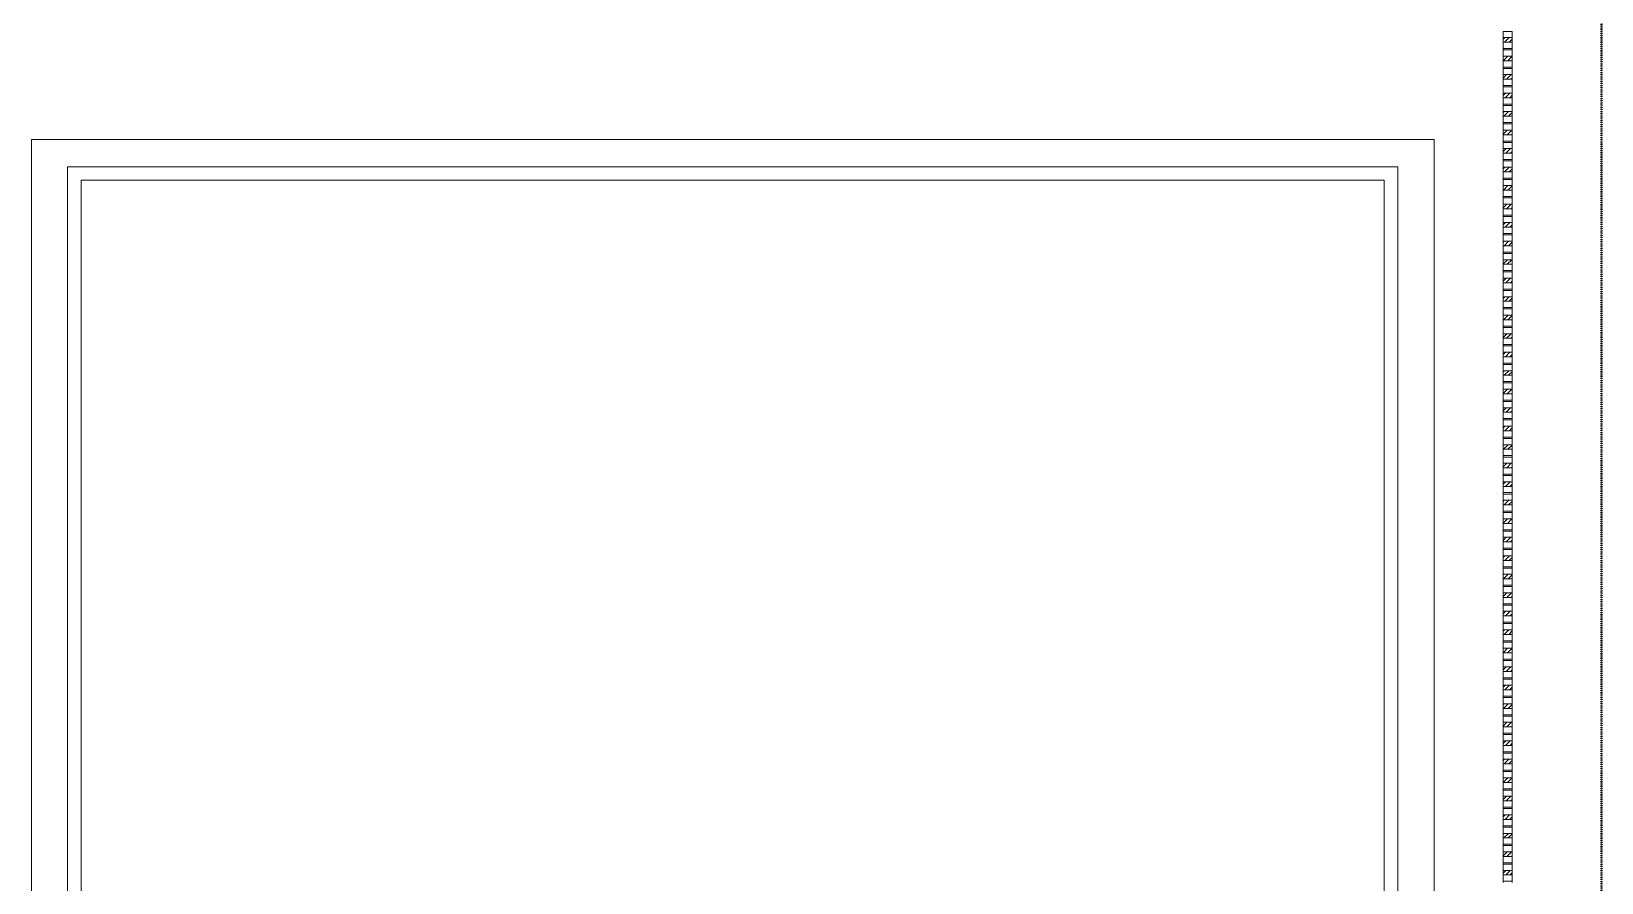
# Model space of a CAD drawing. Header units: millimetres. Extents: x -32090 to 18410, y 18847 to 76047.
# Drawn here: x -21685 to -4305, y 52116 to 61546 of the extents above; entities that cross this region are included whole.
import ezdxf

# ---------------------------------------------------------------- set-up
doc = ezdxf.new("R2010")
doc.units = ezdxf.units.MM
doc.linetypes.add('dash 1-1', pattern=[2, 1, -1])
for name, color, linetype, lineweight in [('A-DETL', 90, 'Continuous', 5), ('A-FLOR', 192, 'Continuous', 5), ('A-GLAZ-CURT', 52, 'Continuous', 5), ('A-GLAZ-CWMG', 51, 'Continuous', 5)]:
    doc.layers.add(name, color=color, linetype=linetype, lineweight=lineweight)

# ---------------------------------------------------------------- blocks, each defined once
blk = doc.blocks.new('GUTTER_2 - GUTTER_2-8544440-1st Traffic Floor Plan - Pedestrian')
at = {"layer": 'A-FLOR'}
for p, q in [((-21285, 60047), (-6560, 60047)), ((-21285, 36367), (-21285, 60047)), ((-6560, 60047), (-6560, 36367)), ((-6710, 59897), (-21135, 59897)), ((-21135, 59897), (-21135, 36517)), ((-6710, 36517), (-6710, 59897))]:
    blk.add_line(p, q, dxfattribs=at)
blk = doc.blocks.new('X Block - X Block-V159-1st Traffic Floor Plan - Pedestrian')
at = {"layer": 'A-GLAZ-CURT'}
h = blk.add_hatch(dxfattribs=at)
h.set_pattern_fill('FP_142', color=256, style=0, pattern_type=2)
h.set_pattern_definition([(135, (61443.5, 5344.937), (-24.748737, -24.748737), [])])
h.paths.add_polyline_path([(-33, -50), (18, -50), (18, 50), (-33, 50)])
for p, q in [((-102, 50), (-33, 50)), ((-102, 50), (-102, -50)), ((18, 50), (-33, 50)), ((-33, 50), (-33, -50)), ((18, -50), (18, 50)), ((18, 50), (88, 50)), ((88, 50), (88, -50)), ((-33, -50), (-102, -50)), ((-33, -50), (18, -50)), ((88, -50), (18, -50))]:
    blk.add_line(p, q, dxfattribs=at)
blk = doc.blocks.new('X Block - X Block-V160-1st Traffic Floor Plan - Pedestrian')
at = {"layer": 'A-GLAZ-CURT'}
h = blk.add_hatch(dxfattribs=at)
h.set_pattern_fill('FP_143', color=256, style=0, pattern_type=2)
h.set_pattern_definition([(135, (61238.5, 5344.937), (-24.748737, -24.748737), [])])
h.paths.add_polyline_path([(-33, -50), (18, -50), (18, 50), (-33, 50)])
for p, q in [((-102, 50), (-33, 50)), ((-102, 50), (-102, -50)), ((18, 50), (-33, 50)), ((-33, 50), (-33, -50)), ((18, -50), (18, 50)), ((18, 50), (88, 50)), ((88, 50), (88, -50)), ((-33, -50), (-102, -50)), ((-33, -50), (18, -50)), ((88, -50), (18, -50))]:
    blk.add_line(p, q, dxfattribs=at)
blk = doc.blocks.new('X Block - X Block-V161-1st Traffic Floor Plan - Pedestrian')
at = {"layer": 'A-GLAZ-CURT'}
h = blk.add_hatch(dxfattribs=at)
h.set_pattern_fill('FP_144', color=256, style=0, pattern_type=2)
h.set_pattern_definition([(135, (61033.5, 5344.937), (-24.748737, -24.748737), [])])
h.paths.add_polyline_path([(-33, -50), (18, -50), (18, 50), (-33, 50)])
for p, q in [((-102, 50), (-33, 50)), ((-102, 50), (-102, -50)), ((18, 50), (-33, 50)), ((-33, 50), (-33, -50)), ((18, -50), (18, 50)), ((18, 50), (88, 50)), ((88, 50), (88, -50)), ((-33, -50), (-102, -50)), ((-33, -50), (18, -50)), ((88, -50), (18, -50))]:
    blk.add_line(p, q, dxfattribs=at)
blk = doc.blocks.new('X Block - X Block-V162-1st Traffic Floor Plan - Pedestrian')
at = {"layer": 'A-GLAZ-CURT'}
h = blk.add_hatch(dxfattribs=at)
h.set_pattern_fill('FP_145', color=256, style=0, pattern_type=2)
h.set_pattern_definition([(135, (60828.5, 5344.937), (-24.748737, -24.748737), [])])
h.paths.add_polyline_path([(18, 50), (-33, 50), (-33, -50), (18, -50)])
for p, q in [((-102, 50), (-33, 50)), ((-102, 50), (-102, -50)), ((18, 50), (-33, 50)), ((-33, 50), (-33, -50)), ((18, -50), (18, 50)), ((18, 50), (88, 50)), ((88, 50), (88, -50)), ((-33, -50), (-102, -50)), ((-33, -50), (18, -50)), ((88, -50), (18, -50))]:
    blk.add_line(p, q, dxfattribs=at)
blk = doc.blocks.new('X Block - X Block-V163-1st Traffic Floor Plan - Pedestrian')
at = {"layer": 'A-GLAZ-CURT'}
h = blk.add_hatch(dxfattribs=at)
h.set_pattern_fill('FP_146', color=256, style=0, pattern_type=2)
h.set_pattern_definition([(135, (60623.5, 5344.937), (-24.748737, -24.748737), [])])
h.paths.add_polyline_path([(-33, -50), (18, -50), (18, 50), (-33, 50)])
for p, q in [((-102, 50), (-33, 50)), ((-102, 50), (-102, -50)), ((18, 50), (-33, 50)), ((-33, 50), (-33, -50)), ((18, -50), (18, 50)), ((18, 50), (88, 50)), ((88, 50), (88, -50)), ((-33, -50), (-102, -50)), ((-33, -50), (18, -50)), ((88, -50), (18, -50))]:
    blk.add_line(p, q, dxfattribs=at)
blk = doc.blocks.new('X Block - X Block-V164-1st Traffic Floor Plan - Pedestrian')
at = {"layer": 'A-GLAZ-CURT'}
h = blk.add_hatch(dxfattribs=at)
h.set_pattern_fill('FP_147', color=256, style=0, pattern_type=2)
h.set_pattern_definition([(135, (60418.5, 5344.937), (-24.748737, -24.748737), [])])
h.paths.add_polyline_path([(-33, -50), (18, -50), (18, 50), (-33, 50)])
for p, q in [((-102, 50), (-33, 50)), ((-102, 50), (-102, -50)), ((18, 50), (-33, 50)), ((-33, 50), (-33, -50)), ((18, -50), (18, 50)), ((18, 50), (88, 50)), ((88, 50), (88, -50)), ((-33, -50), (-102, -50)), ((-33, -50), (18, -50)), ((88, -50), (18, -50))]:
    blk.add_line(p, q, dxfattribs=at)
blk = doc.blocks.new('X Block - X Block-V165-1st Traffic Floor Plan - Pedestrian')
at = {"layer": 'A-GLAZ-CURT'}
h = blk.add_hatch(dxfattribs=at)
h.set_pattern_fill('FP_148', color=256, style=0, pattern_type=2)
h.set_pattern_definition([(135, (60213.5, 5344.937), (-24.748737, -24.748737), [])])
h.paths.add_polyline_path([(-33, -50), (18, -50), (18, 50), (-33, 50)])
for p, q in [((-102, 50), (-33, 50)), ((-102, 50), (-102, -50)), ((18, 50), (-33, 50)), ((-33, 50), (-33, -50)), ((18, -50), (18, 50)), ((18, 50), (88, 50)), ((88, 50), (88, -50)), ((-33, -50), (-102, -50)), ((-33, -50), (18, -50)), ((88, -50), (18, -50))]:
    blk.add_line(p, q, dxfattribs=at)
blk = doc.blocks.new('X Block - X Block-V166-1st Traffic Floor Plan - Pedestrian')
at = {"layer": 'A-GLAZ-CURT'}
h = blk.add_hatch(dxfattribs=at)
h.set_pattern_fill('FP_149', color=256, style=0, pattern_type=2)
h.set_pattern_definition([(135, (60008.5, 5344.937), (-24.748737, -24.748737), [])])
h.paths.add_polyline_path([(-33, -50), (18, -50), (18, 50), (-33, 50)])
for p, q in [((-102, 50), (-33, 50)), ((-102, 50), (-102, -50)), ((18, 50), (-33, 50)), ((-33, 50), (-33, -50)), ((18, -50), (18, 50)), ((18, 50), (88, 50)), ((88, 50), (88, -50)), ((-33, -50), (-102, -50)), ((-33, -50), (18, -50)), ((88, -50), (18, -50))]:
    blk.add_line(p, q, dxfattribs=at)
blk = doc.blocks.new('X Block - X Block-V167-1st Traffic Floor Plan - Pedestrian')
at = {"layer": 'A-GLAZ-CURT'}
h = blk.add_hatch(dxfattribs=at)
h.set_pattern_fill('FP_150', color=256, style=0, pattern_type=2)
h.set_pattern_definition([(135, (59803.5, 5344.937), (-24.748737, -24.748737), [])])
h.paths.add_polyline_path([(-33, -50), (18, -50), (18, 50), (-33, 50)])
for p, q in [((-102, 50), (-33, 50)), ((-102, 50), (-102, -50)), ((18, 50), (-33, 50)), ((-33, 50), (-33, -50)), ((18, -50), (18, 50)), ((18, 50), (88, 50)), ((88, 50), (88, -50)), ((-33, -50), (-102, -50)), ((-33, -50), (18, -50)), ((88, -50), (18, -50))]:
    blk.add_line(p, q, dxfattribs=at)
blk = doc.blocks.new('X Block - X Block-V168-1st Traffic Floor Plan - Pedestrian')
at = {"layer": 'A-GLAZ-CURT'}
h = blk.add_hatch(dxfattribs=at)
h.set_pattern_fill('FP_151', color=256, style=0, pattern_type=2)
h.set_pattern_definition([(135, (59598.5, 5344.937), (-24.748737, -24.748737), [])])
h.paths.add_polyline_path([(-33, -50), (18, -50), (18, 50), (-33, 50)])
for p, q in [((-102, 50), (-33, 50)), ((-102, 50), (-102, -50)), ((18, 50), (-33, 50)), ((-33, 50), (-33, -50)), ((18, -50), (18, 50)), ((18, 50), (88, 50)), ((88, 50), (88, -50)), ((-33, -50), (-102, -50)), ((-33, -50), (18, -50)), ((88, -50), (18, -50))]:
    blk.add_line(p, q, dxfattribs=at)
blk = doc.blocks.new('X Block - X Block-V169-1st Traffic Floor Plan - Pedestrian')
at = {"layer": 'A-GLAZ-CURT'}
h = blk.add_hatch(dxfattribs=at)
h.set_pattern_fill('FP_152', color=256, style=0, pattern_type=2)
h.set_pattern_definition([(135, (59393.5, 5344.937), (-24.748737, -24.748737), [])])
h.paths.add_polyline_path([(-33, -50), (18, -50), (18, 50), (-33, 50)])
for p, q in [((-102, 50), (-33, 50)), ((-102, 50), (-102, -50)), ((18, 50), (-33, 50)), ((-33, 50), (-33, -50)), ((18, -50), (18, 50)), ((18, 50), (88, 50)), ((88, 50), (88, -50)), ((-33, -50), (-102, -50)), ((-33, -50), (18, -50)), ((88, -50), (18, -50))]:
    blk.add_line(p, q, dxfattribs=at)
blk = doc.blocks.new('X Block - X Block-V170-1st Traffic Floor Plan - Pedestrian')
at = {"layer": 'A-GLAZ-CURT'}
h = blk.add_hatch(dxfattribs=at)
h.set_pattern_fill('FP_153', color=256, style=0, pattern_type=2)
h.set_pattern_definition([(135, (59188.5, 5344.937), (-24.748737, -24.748737), [])])
h.paths.add_polyline_path([(-33, -50), (18, -50), (18, 50), (-33, 50)])
for p, q in [((-102, 50), (-33, 50)), ((-102, 50), (-102, -50)), ((18, 50), (-33, 50)), ((-33, 50), (-33, -50)), ((18, -50), (18, 50)), ((18, 50), (88, 50)), ((88, 50), (88, -50)), ((-33, -50), (-102, -50)), ((-33, -50), (18, -50)), ((88, -50), (18, -50))]:
    blk.add_line(p, q, dxfattribs=at)
blk = doc.blocks.new('X Block - X Block-V171-1st Traffic Floor Plan - Pedestrian')
at = {"layer": 'A-GLAZ-CURT'}
h = blk.add_hatch(dxfattribs=at)
h.set_pattern_fill('FP_154', color=256, style=0, pattern_type=2)
h.set_pattern_definition([(135, (58983.5, 5344.937), (-24.748737, -24.748737), [])])
h.paths.add_polyline_path([(-33, -50), (18, -50), (18, 50), (-33, 50)])
for p, q in [((-102, 50), (-33, 50)), ((-102, 50), (-102, -50)), ((18, 50), (-33, 50)), ((-33, 50), (-33, -50)), ((18, -50), (18, 50)), ((18, 50), (88, 50)), ((88, 50), (88, -50)), ((-33, -50), (-102, -50)), ((-33, -50), (18, -50)), ((88, -50), (18, -50))]:
    blk.add_line(p, q, dxfattribs=at)
blk = doc.blocks.new('X Block - X Block-V172-1st Traffic Floor Plan - Pedestrian')
at = {"layer": 'A-GLAZ-CURT'}
h = blk.add_hatch(dxfattribs=at)
h.set_pattern_fill('FP_155', color=256, style=0, pattern_type=2)
h.set_pattern_definition([(135, (58778.5, 5344.937), (-24.748737, -24.748737), [])])
h.paths.add_polyline_path([(18, 50), (-33, 50), (-33, -50), (18, -50)])
for p, q in [((-102, 50), (-33, 50)), ((-102, 50), (-102, -50)), ((18, 50), (-33, 50)), ((-33, 50), (-33, -50)), ((18, -50), (18, 50)), ((18, 50), (88, 50)), ((88, 50), (88, -50)), ((-33, -50), (-102, -50)), ((-33, -50), (18, -50)), ((88, -50), (18, -50))]:
    blk.add_line(p, q, dxfattribs=at)
blk = doc.blocks.new('X Block - X Block-V173-1st Traffic Floor Plan - Pedestrian')
at = {"layer": 'A-GLAZ-CURT'}
h = blk.add_hatch(dxfattribs=at)
h.set_pattern_fill('FP_156', color=256, style=0, pattern_type=2)
h.set_pattern_definition([(135, (58573.5, 5344.937), (-24.748737, -24.748737), [])])
h.paths.add_polyline_path([(-33, -50), (18, -50), (18, 50), (-33, 50)])
for p, q in [((-102, 50), (-33, 50)), ((-102, 50), (-102, -50)), ((18, 50), (-33, 50)), ((-33, 50), (-33, -50)), ((18, -50), (18, 50)), ((18, 50), (88, 50)), ((88, 50), (88, -50)), ((-33, -50), (-102, -50)), ((-33, -50), (18, -50)), ((88, -50), (18, -50))]:
    blk.add_line(p, q, dxfattribs=at)
blk = doc.blocks.new('X Block - X Block-V174-1st Traffic Floor Plan - Pedestrian')
at = {"layer": 'A-GLAZ-CURT'}
h = blk.add_hatch(dxfattribs=at)
h.set_pattern_fill('FP_157', color=256, style=0, pattern_type=2)
h.set_pattern_definition([(135, (58368.5, 5344.937), (-24.748737, -24.748737), [])])
h.paths.add_polyline_path([(-33, -50), (18, -50), (18, 50), (-33, 50)])
for p, q in [((-102, 50), (-33, 50)), ((-102, 50), (-102, -50)), ((18, 50), (-33, 50)), ((-33, 50), (-33, -50)), ((18, -50), (18, 50)), ((18, 50), (88, 50)), ((88, 50), (88, -50)), ((-33, -50), (-102, -50)), ((-33, -50), (18, -50)), ((88, -50), (18, -50))]:
    blk.add_line(p, q, dxfattribs=at)
blk = doc.blocks.new('X Block - X Block-V175-1st Traffic Floor Plan - Pedestrian')
at = {"layer": 'A-GLAZ-CURT'}
h = blk.add_hatch(dxfattribs=at)
h.set_pattern_fill('FP_158', color=256, style=0, pattern_type=2)
h.set_pattern_definition([(135, (58163.5, 5344.937), (-24.748737, -24.748737), [])])
h.paths.add_polyline_path([(18, 50), (-33, 50), (-33, -50), (18, -50)])
for p, q in [((-102, 50), (-33, 50)), ((-102, 50), (-102, -50)), ((18, 50), (-33, 50)), ((-33, 50), (-33, -50)), ((18, -50), (18, 50)), ((18, 50), (88, 50)), ((88, 50), (88, -50)), ((-33, -50), (-102, -50)), ((-33, -50), (18, -50)), ((88, -50), (18, -50))]:
    blk.add_line(p, q, dxfattribs=at)
blk = doc.blocks.new('X Block - X Block-V176-1st Traffic Floor Plan - Pedestrian')
at = {"layer": 'A-GLAZ-CURT'}
h = blk.add_hatch(dxfattribs=at)
h.set_pattern_fill('FP_159', color=256, style=0, pattern_type=2)
h.set_pattern_definition([(135, (57958.5, 5344.937), (-24.748737, -24.748737), [])])
h.paths.add_polyline_path([(-33, -50), (18, -50), (18, 50), (-33, 50)])
for p, q in [((-102, 50), (-33, 50)), ((-102, 50), (-102, -50)), ((18, 50), (-33, 50)), ((-33, 50), (-33, -50)), ((18, -50), (18, 50)), ((18, 50), (88, 50)), ((88, 50), (88, -50)), ((-33, -50), (-102, -50)), ((-33, -50), (18, -50)), ((88, -50), (18, -50))]:
    blk.add_line(p, q, dxfattribs=at)
blk = doc.blocks.new('X Block - X Block-V177-1st Traffic Floor Plan - Pedestrian')
at = {"layer": 'A-GLAZ-CURT'}
h = blk.add_hatch(dxfattribs=at)
h.set_pattern_fill('FP_160', color=256, style=0, pattern_type=2)
h.set_pattern_definition([(135, (57753.5, 5344.937), (-24.748737, -24.748737), [])])
h.paths.add_polyline_path([(-33, -50), (18, -50), (18, 50), (-33, 50)])
for p, q in [((-102, 50), (-33, 50)), ((-102, 50), (-102, -50)), ((18, 50), (-33, 50)), ((-33, 50), (-33, -50)), ((18, -50), (18, 50)), ((18, 50), (88, 50)), ((88, 50), (88, -50)), ((-33, -50), (-102, -50)), ((-33, -50), (18, -50)), ((88, -50), (18, -50))]:
    blk.add_line(p, q, dxfattribs=at)
blk = doc.blocks.new('X Block - X Block-V178-1st Traffic Floor Plan - Pedestrian')
at = {"layer": 'A-GLAZ-CURT'}
h = blk.add_hatch(dxfattribs=at)
h.set_pattern_fill('FP_161', color=256, style=0, pattern_type=2)
h.set_pattern_definition([(135, (57548.5, 5344.937), (-24.748737, -24.748737), [])])
h.paths.add_polyline_path([(-33, -50), (18, -50), (18, 50), (-33, 50)])
for p, q in [((-102, 50), (-33, 50)), ((-102, 50), (-102, -50)), ((18, 50), (-33, 50)), ((-33, 50), (-33, -50)), ((18, -50), (18, 50)), ((18, 50), (88, 50)), ((88, 50), (88, -50)), ((-33, -50), (-102, -50)), ((-33, -50), (18, -50)), ((88, -50), (18, -50))]:
    blk.add_line(p, q, dxfattribs=at)
blk = doc.blocks.new('X Block - X Block-V179-1st Traffic Floor Plan - Pedestrian')
at = {"layer": 'A-GLAZ-CURT'}
h = blk.add_hatch(dxfattribs=at)
h.set_pattern_fill('FP_162', color=256, style=0, pattern_type=2)
h.set_pattern_definition([(135, (57343.5, 5344.937), (-24.748737, -24.748737), [])])
h.paths.add_polyline_path([(-33, -50), (18, -50), (18, 50), (-33, 50)])
for p, q in [((-102, 50), (-33, 50)), ((-102, 50), (-102, -50)), ((18, 50), (-33, 50)), ((-33, 50), (-33, -50)), ((18, -50), (18, 50)), ((18, 50), (88, 50)), ((88, 50), (88, -50)), ((-33, -50), (-102, -50)), ((-33, -50), (18, -50)), ((88, -50), (18, -50))]:
    blk.add_line(p, q, dxfattribs=at)
blk = doc.blocks.new('X Block - X Block-V180-1st Traffic Floor Plan - Pedestrian')
at = {"layer": 'A-GLAZ-CURT'}
h = blk.add_hatch(dxfattribs=at)
h.set_pattern_fill('FP_163', color=256, style=0, pattern_type=2)
h.set_pattern_definition([(135, (57138.5, 5344.937), (-24.748737, -24.748737), [])])
h.paths.add_polyline_path([(-33, -50), (18, -50), (18, 50), (-33, 50)])
for p, q in [((-102, 50), (-33, 50)), ((-102, 50), (-102, -50)), ((18, 50), (-33, 50)), ((-33, 50), (-33, -50)), ((18, -50), (18, 50)), ((18, 50), (88, 50)), ((88, 50), (88, -50)), ((-33, -50), (-102, -50)), ((-33, -50), (18, -50)), ((88, -50), (18, -50))]:
    blk.add_line(p, q, dxfattribs=at)
blk = doc.blocks.new('X Block - X Block-V181-1st Traffic Floor Plan - Pedestrian')
at = {"layer": 'A-GLAZ-CURT'}
h = blk.add_hatch(dxfattribs=at)
h.set_pattern_fill('FP_164', color=256, style=0, pattern_type=2)
h.set_pattern_definition([(135, (56933.5, 5344.937), (-24.748737, -24.748737), [])])
h.paths.add_polyline_path([(-33, -50), (18, -50), (18, 50), (-33, 50)])
for p, q in [((-102, 50), (-33, 50)), ((-102, 50), (-102, -50)), ((18, 50), (-33, 50)), ((-33, 50), (-33, -50)), ((18, -50), (18, 50)), ((18, 50), (88, 50)), ((88, 50), (88, -50)), ((-33, -50), (-102, -50)), ((-33, -50), (18, -50)), ((88, -50), (18, -50))]:
    blk.add_line(p, q, dxfattribs=at)
blk = doc.blocks.new('X Block - X Block-V182-1st Traffic Floor Plan - Pedestrian')
at = {"layer": 'A-GLAZ-CURT'}
h = blk.add_hatch(dxfattribs=at)
h.set_pattern_fill('FP_165', color=256, style=0, pattern_type=2)
h.set_pattern_definition([(135, (56728.5, 5344.937), (-24.748737, -24.748737), [])])
h.paths.add_polyline_path([(18, 50), (-33, 50), (-33, -50), (18, -50)])
for p, q in [((-102, 50), (-33, 50)), ((-102, 50), (-102, -50)), ((18, 50), (-33, 50)), ((-33, 50), (-33, -50)), ((18, -50), (18, 50)), ((18, 50), (88, 50)), ((88, 50), (88, -50)), ((-33, -50), (-102, -50)), ((-33, -50), (18, -50)), ((88, -50), (18, -50))]:
    blk.add_line(p, q, dxfattribs=at)
blk = doc.blocks.new('X Block - X Block-V183-1st Traffic Floor Plan - Pedestrian')
at = {"layer": 'A-GLAZ-CURT'}
h = blk.add_hatch(dxfattribs=at)
h.set_pattern_fill('FP_166', color=256, style=0, pattern_type=2)
h.set_pattern_definition([(135, (56523.5, 5344.937), (-24.748737, -24.748737), [])])
h.paths.add_polyline_path([(-33, -50), (18, -50), (18, 50), (-33, 50)])
for p, q in [((-102, 50), (-33, 50)), ((-102, 50), (-102, -50)), ((18, 50), (-33, 50)), ((-33, 50), (-33, -50)), ((18, -50), (18, 50)), ((18, 50), (88, 50)), ((88, 50), (88, -50)), ((-33, -50), (-102, -50)), ((-33, -50), (18, -50)), ((88, -50), (18, -50))]:
    blk.add_line(p, q, dxfattribs=at)
blk = doc.blocks.new('X Block - X Block-V184-1st Traffic Floor Plan - Pedestrian')
at = {"layer": 'A-GLAZ-CURT'}
h = blk.add_hatch(dxfattribs=at)
h.set_pattern_fill('FP_167', color=256, style=0, pattern_type=2)
h.set_pattern_definition([(135, (56318.5, 5344.937), (-24.748737, -24.748737), [])])
h.paths.add_polyline_path([(-33, -50), (18, -50), (18, 50), (-33, 50)])
for p, q in [((-102, 50), (-33, 50)), ((-102, 50), (-102, -50)), ((18, 50), (-33, 50)), ((-33, 50), (-33, -50)), ((18, -50), (18, 50)), ((18, 50), (88, 50)), ((88, 50), (88, -50)), ((-33, -50), (-102, -50)), ((-33, -50), (18, -50)), ((88, -50), (18, -50))]:
    blk.add_line(p, q, dxfattribs=at)
blk = doc.blocks.new('X Block - X Block-V185-1st Traffic Floor Plan - Pedestrian')
at = {"layer": 'A-GLAZ-CURT'}
h = blk.add_hatch(dxfattribs=at)
h.set_pattern_fill('FP_168', color=256, style=0, pattern_type=2)
h.set_pattern_definition([(135, (56113.5, 5344.937), (-24.748737, -24.748737), [])])
h.paths.add_polyline_path([(18, 50), (-33, 50), (-33, -50), (18, -50)])
for p, q in [((-102, 50), (-33, 50)), ((-102, 50), (-102, -50)), ((18, 50), (-33, 50)), ((-33, 50), (-33, -50)), ((18, -50), (18, 50)), ((18, 50), (88, 50)), ((88, 50), (88, -50)), ((-33, -50), (-102, -50)), ((-33, -50), (18, -50)), ((88, -50), (18, -50))]:
    blk.add_line(p, q, dxfattribs=at)
blk = doc.blocks.new('X Block - X Block-V186-1st Traffic Floor Plan - Pedestrian')
at = {"layer": 'A-GLAZ-CURT'}
h = blk.add_hatch(dxfattribs=at)
h.set_pattern_fill('FP_169', color=256, style=0, pattern_type=2)
h.set_pattern_definition([(135, (55908.5, 5344.937), (-24.748737, -24.748737), [])])
h.paths.add_polyline_path([(-33, -50), (18, -50), (18, 50), (-33, 50)])
for p, q in [((-102, 50), (-33, 50)), ((-102, 50), (-102, -50)), ((18, 50), (-33, 50)), ((-33, 50), (-33, -50)), ((18, -50), (18, 50)), ((18, 50), (88, 50)), ((88, 50), (88, -50)), ((-33, -50), (-102, -50)), ((-33, -50), (18, -50)), ((88, -50), (18, -50))]:
    blk.add_line(p, q, dxfattribs=at)
blk = doc.blocks.new('X Block - X Block-V187-1st Traffic Floor Plan - Pedestrian')
at = {"layer": 'A-GLAZ-CURT'}
h = blk.add_hatch(dxfattribs=at)
h.set_pattern_fill('FP_170', color=256, style=0, pattern_type=2)
h.set_pattern_definition([(135, (55703.5, 5344.937), (-24.748737, -24.748737), [])])
h.paths.add_polyline_path([(-33, -50), (18, -50), (18, 50), (-33, 50)])
for p, q in [((-102, 50), (-33, 50)), ((-102, 50), (-102, -50)), ((18, 50), (-33, 50)), ((-33, 50), (-33, -50)), ((18, -50), (18, 50)), ((18, 50), (88, 50)), ((88, 50), (88, -50)), ((-33, -50), (-102, -50)), ((-33, -50), (18, -50)), ((88, -50), (18, -50))]:
    blk.add_line(p, q, dxfattribs=at)
blk = doc.blocks.new('X Block - X Block-V188-1st Traffic Floor Plan - Pedestrian')
at = {"layer": 'A-GLAZ-CURT'}
h = blk.add_hatch(dxfattribs=at)
h.set_pattern_fill('FP_171', color=256, style=0, pattern_type=2)
h.set_pattern_definition([(135, (55498.5, 5344.937), (-24.748737, -24.748737), [])])
h.paths.add_polyline_path([(18, -50), (18, 50), (-33, 50), (-33, -50)])
for p, q in [((-102, 50), (-33, 50)), ((-102, 50), (-102, -50)), ((18, 50), (-33, 50)), ((-33, 50), (-33, -50)), ((18, -50), (18, 50)), ((18, 50), (88, 50)), ((88, 50), (88, -50)), ((-33, -50), (-102, -50)), ((-33, -50), (18, -50)), ((88, -50), (18, -50))]:
    blk.add_line(p, q, dxfattribs=at)
blk = doc.blocks.new('X Block - X Block-V189-1st Traffic Floor Plan - Pedestrian')
at = {"layer": 'A-GLAZ-CURT'}
h = blk.add_hatch(dxfattribs=at)
h.set_pattern_fill('FP_172', color=256, style=0, pattern_type=2)
h.set_pattern_definition([(135, (55293.5, 5344.937), (-24.748737, -24.748737), [])])
h.paths.add_polyline_path([(-33, -50), (18, -50), (18, 50), (-33, 50)])
for p, q in [((-102, 50), (-33, 50)), ((-102, 50), (-102, -50)), ((18, 50), (-33, 50)), ((-33, 50), (-33, -50)), ((18, -50), (18, 50)), ((18, 50), (88, 50)), ((88, 50), (88, -50)), ((-33, -50), (-102, -50)), ((-33, -50), (18, -50)), ((88, -50), (18, -50))]:
    blk.add_line(p, q, dxfattribs=at)
blk = doc.blocks.new('X Block - X Block-V190-1st Traffic Floor Plan - Pedestrian')
at = {"layer": 'A-GLAZ-CURT'}
h = blk.add_hatch(dxfattribs=at)
h.set_pattern_fill('FP_173', color=256, style=0, pattern_type=2)
h.set_pattern_definition([(135, (55088.5, 5344.937), (-24.748737, -24.748737), [])])
h.paths.add_polyline_path([(-33, -50), (18, -50), (18, 50), (-33, 50)])
for p, q in [((-102, 50), (-33, 50)), ((-102, 50), (-102, -50)), ((18, 50), (-33, 50)), ((-33, 50), (-33, -50)), ((18, -50), (18, 50)), ((18, 50), (88, 50)), ((88, 50), (88, -50)), ((-33, -50), (-102, -50)), ((-33, -50), (18, -50)), ((88, -50), (18, -50))]:
    blk.add_line(p, q, dxfattribs=at)
blk = doc.blocks.new('X Block - X Block-V191-1st Traffic Floor Plan - Pedestrian')
at = {"layer": 'A-GLAZ-CURT'}
h = blk.add_hatch(dxfattribs=at)
h.set_pattern_fill('FP_174', color=256, style=0, pattern_type=2)
h.set_pattern_definition([(135, (54883.5, 5344.937), (-24.748737, -24.748737), [])])
h.paths.add_polyline_path([(18, -50), (18, 50), (-33, 50), (-33, -50)])
for p, q in [((-102, 50), (-33, 50)), ((-102, 50), (-102, -50)), ((18, 50), (-33, 50)), ((-33, 50), (-33, -50)), ((18, -50), (18, 50)), ((18, 50), (88, 50)), ((88, 50), (88, -50)), ((-33, -50), (-102, -50)), ((-33, -50), (18, -50)), ((88, -50), (18, -50))]:
    blk.add_line(p, q, dxfattribs=at)
blk = doc.blocks.new('X Block - X Block-V192-1st Traffic Floor Plan - Pedestrian')
at = {"layer": 'A-GLAZ-CURT'}
h = blk.add_hatch(dxfattribs=at)
h.set_pattern_fill('FP_175', color=256, style=0, pattern_type=2)
h.set_pattern_definition([(135, (54678.5, 5344.937), (-24.748737, -24.748737), [])])
h.paths.add_polyline_path([(18, 50), (-33, 50), (-33, -50), (18, -50)])
for p, q in [((-102, 50), (-33, 50)), ((-102, 50), (-102, -50)), ((18, 50), (-33, 50)), ((-33, 50), (-33, -50)), ((18, -50), (18, 50)), ((18, 50), (88, 50)), ((88, 50), (88, -50)), ((-33, -50), (-102, -50)), ((-33, -50), (18, -50)), ((88, -50), (18, -50))]:
    blk.add_line(p, q, dxfattribs=at)
blk = doc.blocks.new('X Block - X Block-V193-1st Traffic Floor Plan - Pedestrian')
at = {"layer": 'A-GLAZ-CURT'}
h = blk.add_hatch(dxfattribs=at)
h.set_pattern_fill('FP_176', color=256, style=0, pattern_type=2)
h.set_pattern_definition([(135, (54473.5, 5344.937), (-24.748737, -24.748737), [])])
h.paths.add_polyline_path([(-33, -50), (18, -50), (18, 50), (-33, 50)])
for p, q in [((-102, 50), (-33, 50)), ((-102, 50), (-102, -50)), ((18, 50), (-33, 50)), ((-33, 50), (-33, -50)), ((18, -50), (18, 50)), ((18, 50), (88, 50)), ((88, 50), (88, -50)), ((-33, -50), (-102, -50)), ((-33, -50), (18, -50)), ((88, -50), (18, -50))]:
    blk.add_line(p, q, dxfattribs=at)
blk = doc.blocks.new('X Block - X Block-V194-1st Traffic Floor Plan - Pedestrian')
at = {"layer": 'A-GLAZ-CURT'}
h = blk.add_hatch(dxfattribs=at)
h.set_pattern_fill('FP_177', color=256, style=0, pattern_type=2)
h.set_pattern_definition([(135, (54268.5, 5344.937), (-24.748737, -24.748737), [])])
h.paths.add_polyline_path([(-33, -50), (18, -50), (18, 50), (-33, 50)])
for p, q in [((-102, 50), (-33, 50)), ((-102, 50), (-102, -50)), ((18, 50), (-33, 50)), ((-33, 50), (-33, -50)), ((18, -50), (18, 50)), ((18, 50), (88, 50)), ((88, 50), (88, -50)), ((-33, -50), (-102, -50)), ((-33, -50), (18, -50)), ((88, -50), (18, -50))]:
    blk.add_line(p, q, dxfattribs=at)
blk = doc.blocks.new('X Block - X Block-V195-1st Traffic Floor Plan - Pedestrian')
at = {"layer": 'A-GLAZ-CURT'}
h = blk.add_hatch(dxfattribs=at)
h.set_pattern_fill('FP_178', color=256, style=0, pattern_type=2)
h.set_pattern_definition([(135, (54063.5, 5344.937), (-24.748737, -24.748737), [])])
h.paths.add_polyline_path([(18, 50), (-33, 50), (-33, -50), (18, -50)])
for p, q in [((-102, 50), (-33, 50)), ((-102, 50), (-102, -50)), ((18, 50), (-33, 50)), ((-33, 50), (-33, -50)), ((18, -50), (18, 50)), ((18, 50), (88, 50)), ((88, 50), (88, -50)), ((-33, -50), (-102, -50)), ((-33, -50), (18, -50)), ((88, -50), (18, -50))]:
    blk.add_line(p, q, dxfattribs=at)
blk = doc.blocks.new('X Block - X Block-V196-1st Traffic Floor Plan - Pedestrian')
at = {"layer": 'A-GLAZ-CURT'}
h = blk.add_hatch(dxfattribs=at)
h.set_pattern_fill('FP_179', color=256, style=0, pattern_type=2)
h.set_pattern_definition([(135, (53858.5, 5344.937), (-24.748737, -24.748737), [])])
h.paths.add_polyline_path([(-33, -50), (18, -50), (18, 50), (-33, 50)])
for p, q in [((-102, 50), (-33, 50)), ((-102, 50), (-102, -50)), ((18, 50), (-33, 50)), ((-33, 50), (-33, -50)), ((18, -50), (18, 50)), ((18, 50), (88, 50)), ((88, 50), (88, -50)), ((-33, -50), (-102, -50)), ((-33, -50), (18, -50)), ((88, -50), (18, -50))]:
    blk.add_line(p, q, dxfattribs=at)
blk = doc.blocks.new('X Block - X Block-V197-1st Traffic Floor Plan - Pedestrian')
at = {"layer": 'A-GLAZ-CURT'}
h = blk.add_hatch(dxfattribs=at)
h.set_pattern_fill('FP_180', color=256, style=0, pattern_type=2)
h.set_pattern_definition([(135, (53653.5, 5344.937), (-24.748737, -24.748737), [])])
h.paths.add_polyline_path([(-33, -50), (18, -50), (18, 50), (-33, 50)])
for p, q in [((-102, 50), (-33, 50)), ((-102, 50), (-102, -50)), ((18, 50), (-33, 50)), ((-33, 50), (-33, -50)), ((18, -50), (18, 50)), ((18, 50), (88, 50)), ((88, 50), (88, -50)), ((-33, -50), (-102, -50)), ((-33, -50), (18, -50)), ((88, -50), (18, -50))]:
    blk.add_line(p, q, dxfattribs=at)
blk = doc.blocks.new('X Block - X Block-V198-1st Traffic Floor Plan - Pedestrian')
at = {"layer": 'A-GLAZ-CURT'}
h = blk.add_hatch(dxfattribs=at)
h.set_pattern_fill('FP_181', color=256, style=0, pattern_type=2)
h.set_pattern_definition([(135, (53448.5, 5344.937), (-24.748737, -24.748737), [])])
h.paths.add_polyline_path([(-33, -50), (18, -50), (18, 50), (-33, 50)])
for p, q in [((-102, 50), (-33, 50)), ((-102, 50), (-102, -50)), ((18, 50), (-33, 50)), ((-33, 50), (-33, -50)), ((18, -50), (18, 50)), ((18, 50), (88, 50)), ((88, 50), (88, -50)), ((-33, -50), (-102, -50)), ((-33, -50), (18, -50)), ((88, -50), (18, -50))]:
    blk.add_line(p, q, dxfattribs=at)
blk = doc.blocks.new('X Block - X Block-V199-1st Traffic Floor Plan - Pedestrian')
at = {"layer": 'A-GLAZ-CURT'}
h = blk.add_hatch(dxfattribs=at)
h.set_pattern_fill('FP_182', color=256, style=0, pattern_type=2)
h.set_pattern_definition([(135, (53243.5, 5344.937), (-24.748737, -24.748737), [])])
h.paths.add_polyline_path([(-33, -50), (18, -50), (18, 50), (-33, 50)])
for p, q in [((-102, 50), (-33, 50)), ((-102, 50), (-102, -50)), ((18, 50), (-33, 50)), ((-33, 50), (-33, -50)), ((18, -50), (18, 50)), ((18, 50), (88, 50)), ((88, 50), (88, -50)), ((-33, -50), (-102, -50)), ((-33, -50), (18, -50)), ((88, -50), (18, -50))]:
    blk.add_line(p, q, dxfattribs=at)
blk = doc.blocks.new('X Block - X Block-V200-1st Traffic Floor Plan - Pedestrian')
at = {"layer": 'A-GLAZ-CURT'}
h = blk.add_hatch(dxfattribs=at)
h.set_pattern_fill('FP_183', color=256, style=0, pattern_type=2)
h.set_pattern_definition([(135, (53038.5, 5344.937), (-24.748737, -24.748737), [])])
h.paths.add_polyline_path([(-33, -50), (18, -50), (18, 50), (-33, 50)])
for p, q in [((-102, 50), (-33, 50)), ((-102, 50), (-102, -50)), ((18, 50), (-33, 50)), ((-33, 50), (-33, -50)), ((18, -50), (18, 50)), ((18, 50), (88, 50)), ((88, 50), (88, -50)), ((-33, -50), (-102, -50)), ((-33, -50), (18, -50)), ((88, -50), (18, -50))]:
    blk.add_line(p, q, dxfattribs=at)
blk = doc.blocks.new('X Block - X Block-V201-1st Traffic Floor Plan - Pedestrian')
at = {"layer": 'A-GLAZ-CURT'}
h = blk.add_hatch(dxfattribs=at)
h.set_pattern_fill('FP_184', color=256, style=0, pattern_type=2)
h.set_pattern_definition([(135, (52833.5, 5344.937), (-24.748737, -24.748737), [])])
h.paths.add_polyline_path([(-33, -50), (18, -50), (18, 50), (-33, 50)])
for p, q in [((-102, 50), (-33, 50)), ((-102, 50), (-102, -50)), ((18, 50), (-33, 50)), ((-33, 50), (-33, -50)), ((18, -50), (18, 50)), ((18, 50), (88, 50)), ((88, 50), (88, -50)), ((-33, -50), (-102, -50)), ((-33, -50), (18, -50)), ((88, -50), (18, -50))]:
    blk.add_line(p, q, dxfattribs=at)
blk = doc.blocks.new('X Block - X Block-V202-1st Traffic Floor Plan - Pedestrian')
at = {"layer": 'A-GLAZ-CURT'}
h = blk.add_hatch(dxfattribs=at)
h.set_pattern_fill('FP_185', color=256, style=0, pattern_type=2)
h.set_pattern_definition([(135, (52628.5, 5344.937), (-24.748737, -24.748737), [])])
h.paths.add_polyline_path([(18, 50), (-33, 50), (-33, -50), (18, -50)])
for p, q in [((-102, 50), (-33, 50)), ((-102, 50), (-102, -50)), ((18, 50), (-33, 50)), ((-33, 50), (-33, -50)), ((18, -50), (18, 50)), ((18, 50), (88, 50)), ((88, 50), (88, -50)), ((-33, -50), (-102, -50)), ((-33, -50), (18, -50)), ((88, -50), (18, -50))]:
    blk.add_line(p, q, dxfattribs=at)
blk = doc.blocks.new('X Block - X Block-V203-1st Traffic Floor Plan - Pedestrian')
at = {"layer": 'A-GLAZ-CURT'}
h = blk.add_hatch(dxfattribs=at)
h.set_pattern_fill('FP_186', color=256, style=0, pattern_type=2)
h.set_pattern_definition([(135, (52423.5, 5344.937), (-24.748737, -24.748737), [])])
h.paths.add_polyline_path([(-33, -50), (18, -50), (18, 50), (-33, 50)])
for p, q in [((-102, 50), (-33, 50)), ((-102, 50), (-102, -50)), ((18, 50), (-33, 50)), ((-33, 50), (-33, -50)), ((18, -50), (18, 50)), ((18, 50), (88, 50)), ((88, 50), (88, -50)), ((-33, -50), (-102, -50)), ((-33, -50), (18, -50)), ((88, -50), (18, -50))]:
    blk.add_line(p, q, dxfattribs=at)
blk = doc.blocks.new('X Block - X Block-V204-1st Traffic Floor Plan - Pedestrian')
at = {"layer": 'A-GLAZ-CURT'}
h = blk.add_hatch(dxfattribs=at)
h.set_pattern_fill('FP_187', color=256, style=0, pattern_type=2)
h.set_pattern_definition([(135, (52218.5, 5344.937), (-24.748737, -24.748737), [])])
h.paths.add_polyline_path([(18, -50), (18, 50), (-33, 50), (-33, -50)])
for p, q in [((-102, 50), (-33, 50)), ((-102, 50), (-102, -50)), ((18, 50), (-33, 50)), ((-33, 50), (-33, -50)), ((18, -50), (18, 50)), ((18, 50), (88, 50)), ((88, 50), (88, -50)), ((-33, -50), (-102, -50)), ((-33, -50), (18, -50)), ((88, -50), (18, -50))]:
    blk.add_line(p, q, dxfattribs=at)
blk = doc.blocks.new('Rectangular Mullion - 15 x 100mm-10597006-1st Traffic Floor Plan - Pedestrian')
at = {"layer": 'A-GLAZ-CWMG'}
for p, q in [((10230, 75103), (10245, 75103)), ((10245, 75003), (10230, 75003))]:
    blk.add_line(p, q, dxfattribs=at)

msp = doc.modelspace()

# ---------------------------------------------------------------- linework, layer by layer
at = {"layer": 'A-DETL', "linetype": 'dash 1-1', "lineweight": 40}
msp.add_line((-4305, 23112), (-4305, 72247), dxfattribs=at)
at = {"layer": 'A-FLOR'}
for p, q in [((-21685, 60347), (-21685, 35967)), ((-6160, 60347), (-21685, 60347)), ((-6160, 35967), (-6160, 60347))]:
    msp.add_line(p, q, dxfattribs=at)

# ---------------------------------------------------------------- block references
msp.add_blockref('GUTTER_2 - GUTTER_2-8544440-1st Traffic Floor Plan - Pedestrian', (0, 0), dxfattribs=at)
at = {"layer": 'A-GLAZ-CURT', "rotation": 269.9999999999999}
for name, p in [('X Block - X Block-V159-1st Traffic Floor Plan - Pedestrian', (-5345, 61444)), ('X Block - X Block-V160-1st Traffic Floor Plan - Pedestrian', (-5345, 61239)), ('X Block - X Block-V161-1st Traffic Floor Plan - Pedestrian', (-5345, 61034)), ('X Block - X Block-V162-1st Traffic Floor Plan - Pedestrian', (-5345, 60829)), ('X Block - X Block-V163-1st Traffic Floor Plan - Pedestrian', (-5345, 60624)), ('X Block - X Block-V164-1st Traffic Floor Plan - Pedestrian', (-5345, 60419)), ('X Block - X Block-V165-1st Traffic Floor Plan - Pedestrian', (-5345, 60214)), ('X Block - X Block-V166-1st Traffic Floor Plan - Pedestrian', (-5345, 60009)), ('X Block - X Block-V167-1st Traffic Floor Plan - Pedestrian', (-5345, 59804)), ('X Block - X Block-V168-1st Traffic Floor Plan - Pedestrian', (-5345, 59599)), ('X Block - X Block-V169-1st Traffic Floor Plan - Pedestrian', (-5345, 59394)), ('X Block - X Block-V170-1st Traffic Floor Plan - Pedestrian', (-5345, 59189)), ('X Block - X Block-V171-1st Traffic Floor Plan - Pedestrian', (-5345, 58984)), ('X Block - X Block-V172-1st Traffic Floor Plan - Pedestrian', (-5345, 58779)), ('X Block - X Block-V173-1st Traffic Floor Plan - Pedestrian', (-5345, 58574)), ('X Block - X Block-V174-1st Traffic Floor Plan - Pedestrian', (-5345, 58369)), ('X Block - X Block-V175-1st Traffic Floor Plan - Pedestrian', (-5345, 58164)), ('X Block - X Block-V176-1st Traffic Floor Plan - Pedestrian', (-5345, 57959)), ('X Block - X Block-V177-1st Traffic Floor Plan - Pedestrian', (-5345, 57754)), ('X Block - X Block-V178-1st Traffic Floor Plan - Pedestrian', (-5345, 57549)), ('X Block - X Block-V179-1st Traffic Floor Plan - Pedestrian', (-5345, 57344)), ('X Block - X Block-V180-1st Traffic Floor Plan - Pedestrian', (-5345, 57139)), ('X Block - X Block-V181-1st Traffic Floor Plan - Pedestrian', (-5345, 56934)), ('X Block - X Block-V182-1st Traffic Floor Plan - Pedestrian', (-5345, 56729)), ('X Block - X Block-V183-1st Traffic Floor Plan - Pedestrian', (-5345, 56524)), ('X Block - X Block-V184-1st Traffic Floor Plan - Pedestrian', (-5345, 56319)), ('X Block - X Block-V185-1st Traffic Floor Plan - Pedestrian', (-5345, 56114)), ('X Block - X Block-V186-1st Traffic Floor Plan - Pedestrian', (-5345, 55909)), ('X Block - X Block-V187-1st Traffic Floor Plan - Pedestrian', (-5345, 55704)), ('X Block - X Block-V188-1st Traffic Floor Plan - Pedestrian', (-5345, 55499)), ('X Block - X Block-V189-1st Traffic Floor Plan - Pedestrian', (-5345, 55294)), ('X Block - X Block-V190-1st Traffic Floor Plan - Pedestrian', (-5345, 55089)), ('X Block - X Block-V191-1st Traffic Floor Plan - Pedestrian', (-5345, 54884)), ('X Block - X Block-V192-1st Traffic Floor Plan - Pedestrian', (-5345, 54679)), ('X Block - X Block-V193-1st Traffic Floor Plan - Pedestrian', (-5345, 54474)), ('X Block - X Block-V194-1st Traffic Floor Plan - Pedestrian', (-5345, 54269)), ('X Block - X Block-V195-1st Traffic Floor Plan - Pedestrian', (-5345, 54064)), ('X Block - X Block-V196-1st Traffic Floor Plan - Pedestrian', (-5345, 53859)), ('X Block - X Block-V197-1st Traffic Floor Plan - Pedestrian', (-5345, 53654)), ('X Block - X Block-V198-1st Traffic Floor Plan - Pedestrian', (-5345, 53449)), ('X Block - X Block-V199-1st Traffic Floor Plan - Pedestrian', (-5345, 53244)), ('X Block - X Block-V200-1st Traffic Floor Plan - Pedestrian', (-5345, 53039)), ('X Block - X Block-V201-1st Traffic Floor Plan - Pedestrian', (-5345, 52834)), ('X Block - X Block-V202-1st Traffic Floor Plan - Pedestrian', (-5345, 52629)), ('X Block - X Block-V203-1st Traffic Floor Plan - Pedestrian', (-5345, 52424)), ('X Block - X Block-V204-1st Traffic Floor Plan - Pedestrian', (-5345, 52219))]:
    msp.add_blockref(name, p, dxfattribs=at)
at = {"layer": 'A-GLAZ-CWMG'}
for p, rotation in [((69708, 51111), 90), ((69708, 50906), 90), ((69708, 50701), 90), ((69708, 50496), 89.99999999999969), ((69708, 50291), 90), ((69708, 50086), 90), ((69708, 49881), 89.99999999999969), ((69708, 49676), 90), ((69708, 49471), 90), ((69708, 49266), 89.99999999999969), ((69708, 49061), 90), ((69708, 48856), 90), ((69708, 48651), 89.99999999999969), ((69708, 48446), 90), ((69708, 48241), 90), ((69708, 48036), 90), ((69708, 47831), 89.99999999999969), ((69708, 47626), 90), ((69708, 47421), 90), ((69708, 47216), 89.99999999999969), ((69708, 47011), 90), ((69708, 46806), 90), ((69708, 46601), 89.99999999999969), ((69708, 46396), 90), ((69708, 46191), 90), ((69708, 45986), 89.99999999999969), ((69708, 45781), 90), ((69708, 45576), 90), ((69708, 45371), 90), ((69708, 45166), 89.99999999999969), ((69708, 44961), 90), ((69708, 44756), 90), ((69708, 44551), 89.99999999999969), ((69708, 44346), 90), ((69708, 44141), 90), ((69708, 43936), 89.99999999999969), ((69708, 43731), 90), ((69708, 43526), 90), ((69708, 43321), 89.99999999999969), ((69708, 43116), 90), ((69708, 42911), 90), ((69708, 42706), 89.99999999999969), ((69708, 42501), 90), ((69708, 42296), 90), ((69708, 42091), 90), ((69708, 41886), 89.99999999999969)]:
    msp.add_blockref('Rectangular Mullion - 15 x 100mm-10597006-1st Traffic Floor Plan - Pedestrian', p, dxfattribs=dict(at, rotation=rotation))

doc.saveas('drawing.dxf')
